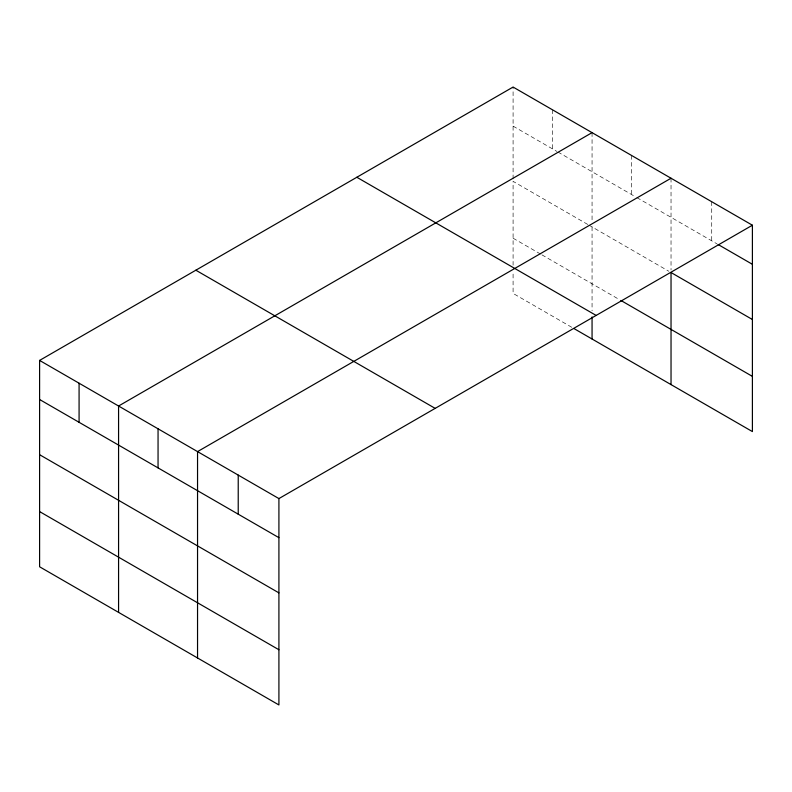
<?xml version="1.0" encoding="UTF-8"?>
<svg xmlns="http://www.w3.org/2000/svg" width="792" height="792" viewBox="0 0 792 792"><rect width="100%" height="100%" fill="white"/><g stroke="black" fill="none" stroke-linecap="round" stroke-linejoin="round"><path stroke-width="0.59" stroke-dasharray="3.96 2.97" d="M513.087 178.883L513.087 87.051M513.087 126.136L556.845 151.401M557.914 152.014L635.818 196.99M636.887 197.614L717.067 243.906M587.793 224.473L513.087 181.338L513.087 265.201M588.862 225.086L668.903 271.3M513.087 238.214L540.837 254.232M541.906 254.846L619.809 299.831M571.784 327.304L513.087 293.416L513.087 271.329M711.721 201.732L711.721 240.817M671.032 178.24L671.032 270.072M631.551 155.45L631.551 194.525M592.06 132.65L592.06 220.8M592.06 226.938L592.06 310.791M552.578 109.85L552.578 148.936"/><path stroke-width="1.19" d="M39.6 360.419L278.913 498.584L278.913 704.949L39.6 566.785L39.6 360.419L513.087 87.051L752.4 225.215L752.4 431.581L573.923 328.531M592.06 132.65L118.572 406.019L118.572 612.374M671.032 178.24L197.545 451.608L197.545 657.974M278.913 498.584L752.4 225.215M718.136 244.52L752.4 264.3M752.4 319.503L671.032 272.527L671.032 384.605M620.878 300.445L752.4 376.378M356.836 177.269L596.148 315.434M195.852 270.211L435.164 408.375M39.6 399.505L278.913 537.669M39.6 454.707L278.913 592.871M39.6 511.582L278.913 649.747M592.06 316.929L592.06 339.006M238.224 475.101L238.224 514.186M158.054 428.809L158.054 467.894M79.081 383.219L79.081 422.304"/></g></svg>
